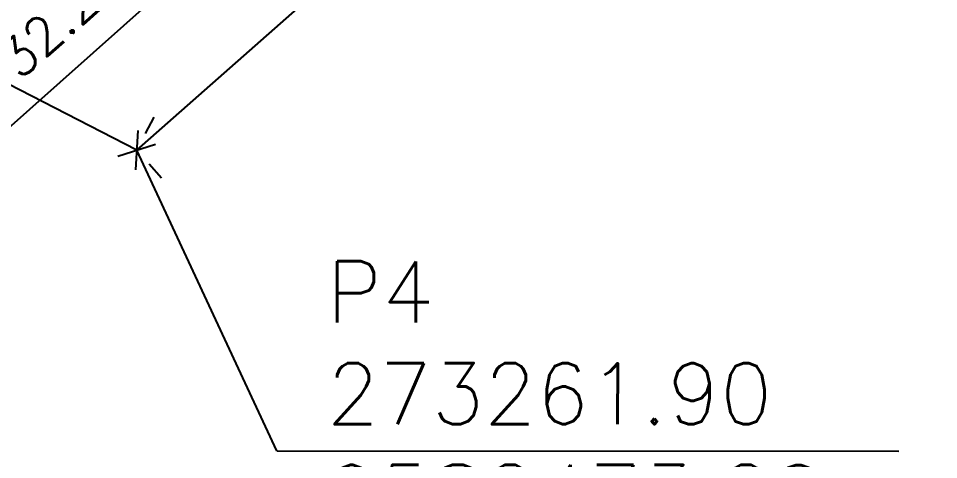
# Model space of a CAD drawing. Header units: millimetres. Extents: x 1111 to 1333, y -447 to -319.
# Drawn here: x 1130.425 to 1134.369, y -444.156 to -442.263 of the extents above; entities that cross this region are included whole.
import ezdxf

# ---------------------------------------------------------------- set-up
doc = ezdxf.new("R2010")
doc.units = ezdxf.units.MM
doc.header["$PDMODE"] = 35
for name, color, linetype in [('ARQ-COTAS', 30, 'Continuous'), ('ARQ-TEXTO2', 2, 'Continuous'), ('TERRENO', 6, 'Continuous')]:
    doc.layers.add(name, color=color, linetype=linetype)
doc.styles.add('ROMANS', font='romans')
doc.styles.add('Romans_Anot', font='romans.shx')
doc.dimstyles.new('Escala 1-1000', dxfattribs={"dimscale": 10, "dimtxt": 0.2, "dimasz": 0.15, "dimexe": 0.1, "dimexo": 0.2, "dimgap": 0.15, "dimtad": 1, "dimzin": 4, "dimdsep": 46, "dimtxsty": 'Romans_Anot', "dimblk": 'OBLIQUE', "dimcen": 0.25, "dimclrd": 256, "dimclre": 256, "dimclrt": 2, "dimadec": 0, "dimazin": 0, "dimtfac": 1, "dimtix": 1, "dimtmove": 2, "dimatfit": 3, "dimfxl": 0, "dimlwd": -1, "dimlwe": -1, "dimarcsym": 0})

# ---------------------------------------------------------------- blocks, each defined once
blk = doc.blocks.new('_Oblique')
at = {"color": 0, "linetype": 'ByBlock', "lineweight": -2}
blk.add_line((-0.5, -0.5), (0.5, 0.5), dxfattribs=at)
blk = doc.blocks.new('*D292')
at = {"layer": 'ARQ-COTAS', "transparency": 16777216}
for p, q in [((73.065, -65.426), (148.031, 0.756)), ((149.355, -0.744), (148.693, 0.006)), ((74.389, -66.926), (73.727, -66.176))]:
    blk.add_line(p, q, dxfattribs=at)
at = {"layer": 'DEFPOINTS', "color": 0, "transparency": 16777216}
for p in [(148.031, 0.756), (148.031, 0.756), (73.065, -65.426)]:
    blk.add_point(p, dxfattribs=at)
at = {"layer": 'ARQ-COTAS', "transparency": 16777216, "xscale": 1.5, "yscale": 1.5, "zscale": 1.5}
for p, rotation in [((148.031, 0.756), 41.43890348028824), ((73.065, -65.426), 221.4389034802882)]:
    blk.add_blockref('_Oblique', p, dxfattribs=dict(at, rotation=rotation))
at = {"layer": 'ARQ-COTAS', "color": 2, "transparency": 16777216, "insert": (108.894, -30.461), "char_height": 2, "attachment_point": 5, "rotation": 41.4389, "style": 'Romans_Anot'}
blk.add_mtext('100.00', dxfattribs=at)
blk = doc.blocks.new('*D296')
at = {"layer": 'ARQ-COTAS', "transparency": 16777216}
for p, q in [((80.813, -47.381), (83.379, -50.258)), ((82.713, -49.511), (58.629, -70.995)), ((45.692, -56.492), (59.294, -71.741))]:
    blk.add_line(p, q, dxfattribs=at)
at = {"layer": 'DEFPOINTS', "color": 0, "transparency": 16777216}
for p in [(79.482, -45.889), (44.361, -54.999), (58.629, -70.995)]:
    blk.add_point(p, dxfattribs=at)
at = {"layer": 'ARQ-COTAS', "transparency": 16777216, "xscale": 1.5, "yscale": 1.5, "zscale": 1.5}
for p, rotation in [((82.713, -49.511), 41.73269999408079), ((58.629, -70.995), 221.7326999940808)]:
    blk.add_blockref('_Oblique', p, dxfattribs=dict(at, rotation=rotation))
at = {"layer": 'ARQ-COTAS', "color": 2, "transparency": 16777216, "insert": (69.007, -58.387), "char_height": 2, "attachment_point": 5, "rotation": 41.7327, "style": 'Romans_Anot'}
blk.add_mtext('32.27', dxfattribs=at)
blk = doc.blocks.new('*D289')
at = {"layer": 'ARQ-COTAS', "transparency": 16777216}
for p, q in [((73.065, -65.426), (-15.823, -19.612)), ((-16.739, -21.39), (-16.281, -20.501)), ((73.981, -63.649), (73.523, -64.538))]:
    blk.add_line(p, q, dxfattribs=at)
at = {"layer": 'DEFPOINTS', "color": 0, "transparency": 16777216}
for p in [(-15.823, -19.612), (-15.823, -19.612), (73.065, -65.426)]:
    blk.add_point(p, dxfattribs=at)
at = {"layer": 'ARQ-COTAS', "transparency": 16777216, "xscale": 1.5, "yscale": 1.5, "zscale": 1.5}
for p, rotation in [((-15.823, -19.612), 152.7326999626331), ((73.065, -65.426), 332.7326999626331)]:
    blk.add_blockref('_Oblique', p, dxfattribs=dict(at, rotation=rotation))
at = {"layer": 'ARQ-COTAS', "color": 2, "transparency": 16777216, "insert": (29.767, -40.297), "char_height": 2, "attachment_point": 5, "rotation": 332.7327, "style": 'Romans_Anot'}
blk.add_mtext('100.00', dxfattribs=at)
blk = doc.blocks.new('1')
at = {"layer": 'ARQ-COTAS', "linetype": 'Continuous'}
for q in [(73.065, -65.426), (113.89, -81.568)]:
    blk.add_line((80.57, -81.562), q, dxfattribs=at)
at = {"layer": 'TERRENO'}
blk.add_line((73.065, -65.426), (148.031, 0.756), dxfattribs=at)
at = {"layer": 'ARQ-TEXTO2', "insert": (83.25, -71.387), "char_height": 3.276, "attachment_point": 1, "rotation": 359.9906, "style": 'ROMANS'}
blk.add_mtext('P4\\P{\\C2;273261.90\\P9582473.20\\P111°17\'38"}', dxfattribs=at)
at = {"layer": 'ARQ-COTAS'}
for p2, picture, middle in [((148.031, 0.756), '*D292', (108.894, -30.461)), ((-15.823, -19.612), '*D289', (29.767, -40.297))]:
    dim = blk.add_aligned_dim(p1=(73.065, -65.426), p2=p2, distance=0, dimstyle='Escala 1-1000', dxfattribs=at)
    dim.commit()
    dim.dimension.update_dxf_attribs({"geometry": picture, "text_midpoint": middle})
dim = blk.add_linear_dim(base=(58.629, -70.995), p1=(79.482, -45.889), p2=(44.361, -54.999), angle=221.7327, dimstyle='Escala 1-1000', dxfattribs=at)
dim.commit()
dim.dimension.update_dxf_attribs({"geometry": '*D296', "text_midpoint": (69.007, -58.387)})

msp = doc.modelspace()

# ---------------------------------------------------------------- block references
at = {"xscale": 0.08, "yscale": 0.08, "zscale": 0.08}
msp.add_blockref('1', (1125.0871, -437.5943), dxfattribs=at)

doc.saveas('drawing.dxf')
